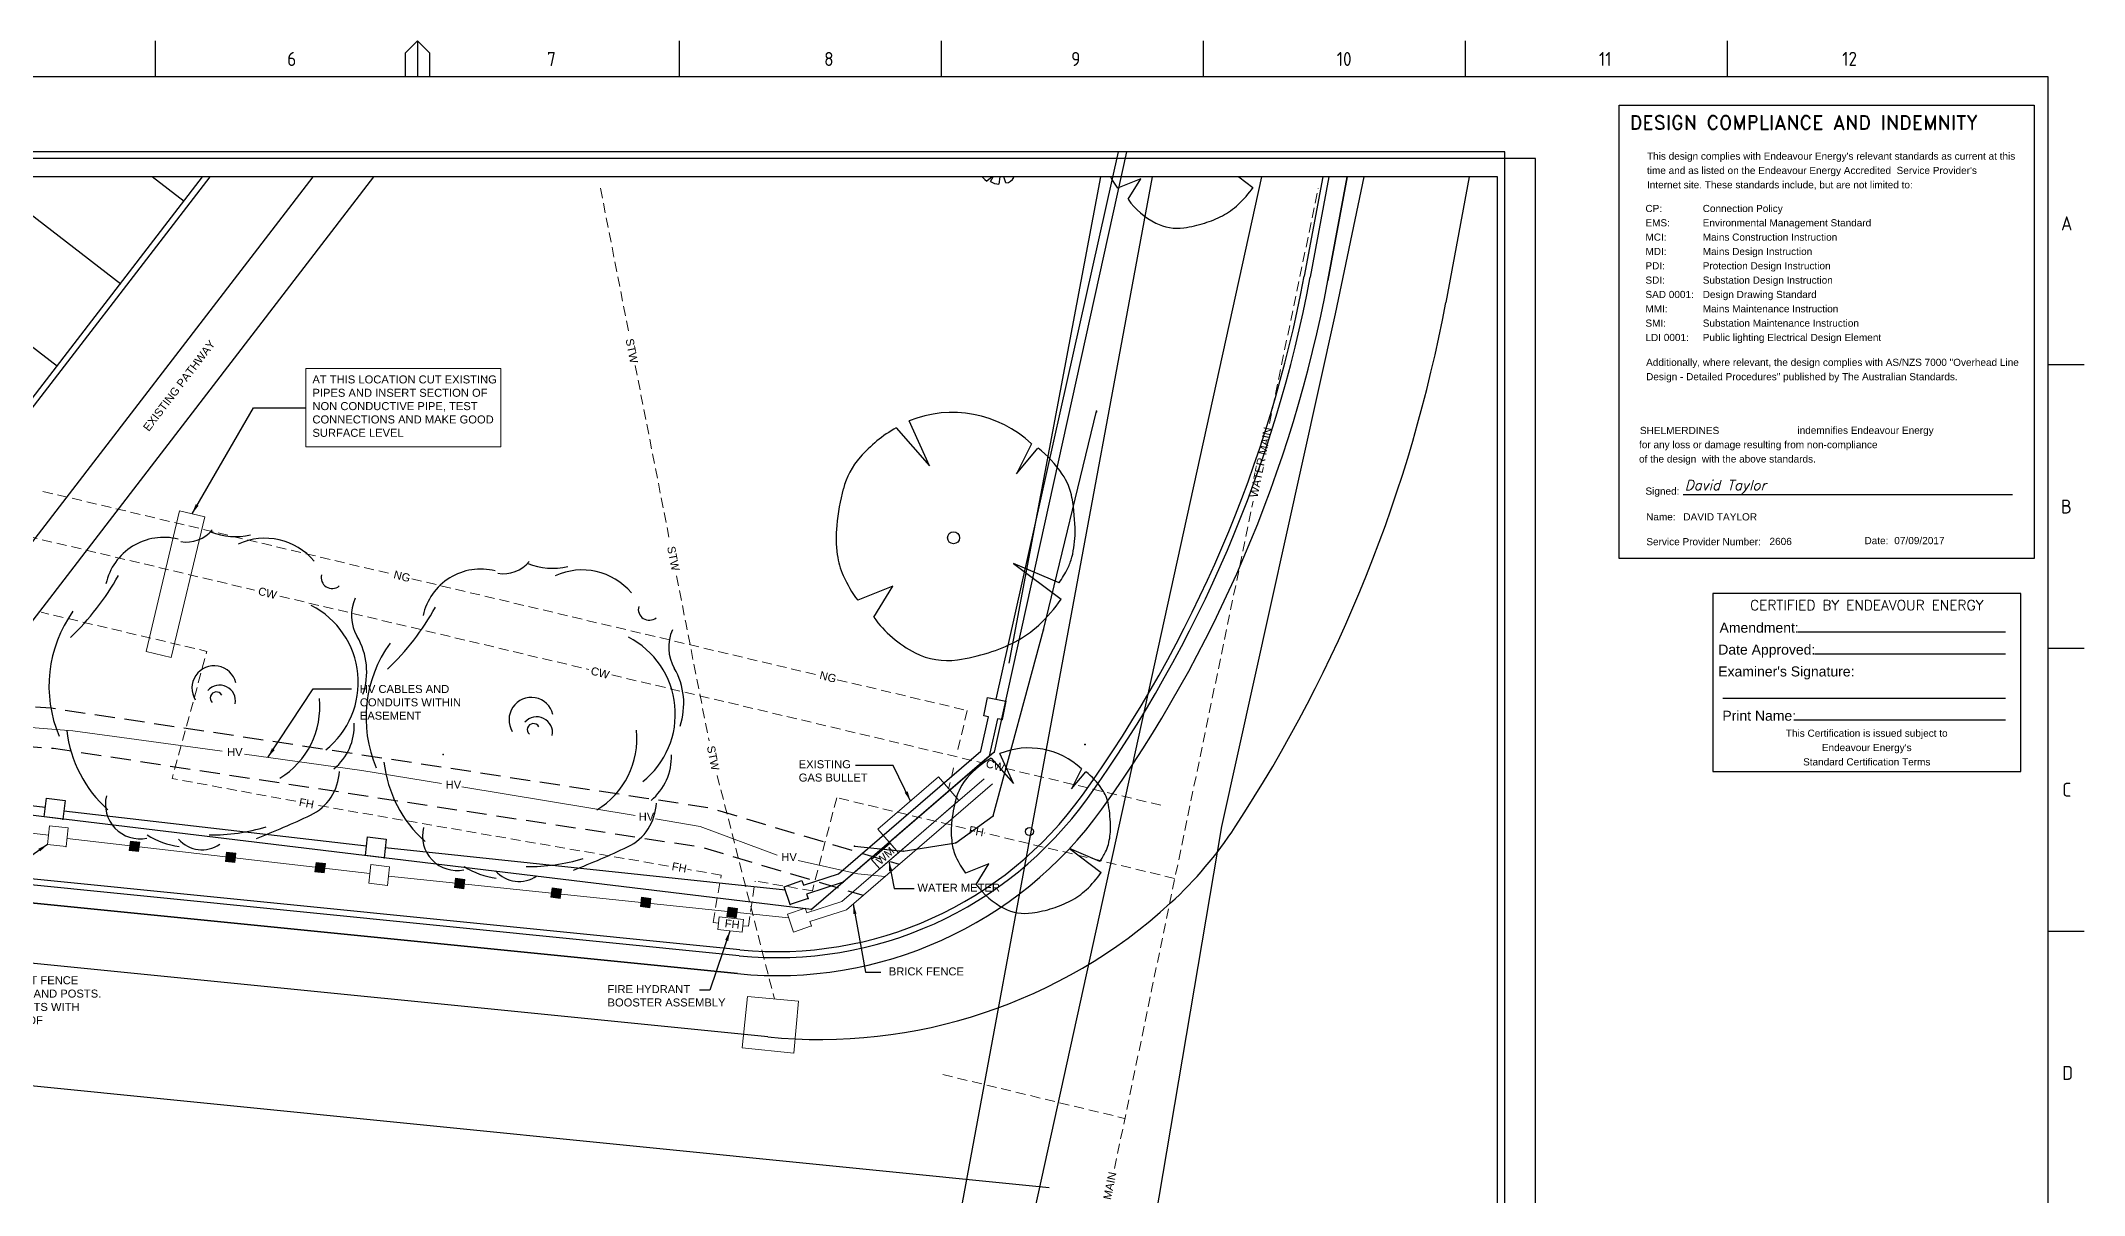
# Paper-space layout 'EE-3' of a CAD drawing. Header units: metres, sheet in millimetres. Extents: x -9 to 824, y -5 to 581.
# Drawn here: x 313 to 824, y 293 to 581 of the extents above; entities that cross this region are included whole.
import ezdxf
from ezdxf.enums import TextEntityAlignment as Align
from ezdxf.xclip import XClip

# ---------------------------------------------------------------- set-up
doc = ezdxf.new("R2010")
doc.units = ezdxf.units.M
doc.header["$XCLIPFRAME"] = 2
doc.linetypes.add('Cable New OH', pattern=[6, 4, -2])
doc.linetypes.add('DASHED', pattern=[0.75, 0.5, -0.25])
doc.layers.get('0').update_dxf_attribs({"color": 6})
for name, color, linetype in [('ARROWs_new', 7, 'Continuous'), ('NOTE 1TO1000_new', 7, 'Continuous'), ('Notes', 7, 'Continuous'), ('PLAN1_NEW', 251, 'Continuous'), ('SERVICES_NEW', 7, 'Continuous')]:
    doc.layers.add(name, color=color, linetype=linetype)
doc.styles.add('ARIAL', font='arial.ttf', dxfattribs={"height": 2})
doc.styles.add('Elec', font='romand__.ttf')
doc.styles.add('iecISOCP', font='isocp.shx')
doc.styles.add('SCRIPTC', font='scriptc')
doc.styles.get("Standard").update_dxf_attribs({"font": 'arial.ttf'})
doc.linetypes.add('IE Trench HV', pattern='A,7,-0.2,["/",Standard,S=3,R=0,X=0.6,Y=-1.4],-2.5', length=9.7)
doc.dimstyles.get("Standard").update_dxf_attribs({"dimtxt": 0.18, "dimasz": 0.18, "dimexe": 0.18, "dimexo": 0.0625, "dimgap": 0.09, "dimtad": 0, "dimtih": 1, "dimtoh": 1, "dimdec": 4, "dimzin": 0, "dimdsep": 46, "dimtxsty": 'Standard', "dimcen": 0.09, "dimadec": 0, "dimazin": 0, "dimtfac": 1, "dimtdec": 4, "dimtofl": 0, "dimtmove": 0, "dimatfit": 3, "dimfxl": 1, "dimtolj": 1, "dimtzin": 0, "dimarcsym": 0})

# ---------------------------------------------------------------- blocks, each defined once
blk = doc.blocks.new('NOTE_CERTIFIED-BY-IE')
at = {"color": 7, "linetype": 'Continuous', "lineweight": -3}
for p, q in [((21.25, 34.9), (73.15, 34.9)), ((25.46, 29.41), (73.15, 29.41)), ((2.51, 18.32), (73.15, 18.32)), ((20.45, 12.96), (73.15, 12.96))]:
    blk.add_line(p, q, dxfattribs=at)
blk.add_lwpolyline([(0, 0), (76.98, 0), (76.98, 44.52), (0, 44.52)], close=True)
at = {"color": 7, "lineweight": -3, "style": 'Elec'}
blk.add_text('CERTIFIED BY ENDEAVOUR ENERGY', height=2.52, dxfattribs=at).set_placement((38.51, 41.58), align=Align.MIDDLE_CENTER)
at = {"color": 7, "lineweight": -3}
for s, p in [('Amendment:', (1.7, 35.94)), ('Date Approved:', (1.37, 30.47)), ("Examiner's Signature:", (1.37, 25.01))]:
    blk.add_text(s, height=2.5, dxfattribs=at).set_placement(p, align=Align.MIDDLE_LEFT)
blk.add_text('Print Name:', height=2.5, dxfattribs=at).set_placement((2.4, 11.95), align=Align.BOTTOM_LEFT)
at = {"color": 7, "lineweight": -3, "insert": (38.49, 5.99), "char_height": 1.79, "attachment_point": 5, "line_spacing_factor": 1.2}
blk.add_mtext("This Certification is issued subject to \\PEndeavour Energy's \\PStandard Certification Terms", dxfattribs=at)
blk = doc.blocks.new('PLAN_NEW')
at = {"layer": 'PLAN1_NEW', "color": 251}
for p, q in [((69.633, 47.873), (54.441, 57.322)), ((42.537, 54.758), (42.537, 32.049)), ((42.537, 32.049), (42.537, 54.758)), ((55.941, 50.473), (58.595, 54.739)), ((41.037, 31.139), (41.037, 53.708)), ((42.987, 32.049), (42.987, 53.708)), ((43.137, 32.049), (43.137, 53.558)), ((73.624, 39.326), (51.332, 53.192)), ((73.624, 39.503), (51.538, 53.24)), ((58.149, 49.1), (60.802, 53.366)), ((47.687, 53.044), (65.406, 42.023)), ((37.987, 23.763), (37.987, 52.373)), ((46.117, 52.608), (64.772, 41.004)), ((60.357, 47.727), (63.01, 51.993)), ((52.553, 29.147), (52.116, 29.985)), ((51.737, 29.545), (52.553, 29.147)), ((56.501, 29.455), (55.636, 28.531)), ((55.636, 28.531), (56.703, 29.151)), ((63.015, 27.652), (62.859, 27.814)), ((62.86, 27.721), (63.015, 27.652)), ((49.57, 24.869), (18.985, 27.428)), ((63.227, 27.499), (62.81, 27.503)), ((62.863, 27.333), (63.227, 27.499)), ((63.177, 27.296), (63.02, 27.155)), ((45.891, 26.065), (45.6, 26.624)), ((45.347, 26.331), (45.891, 26.065)), ((48.523, 26.271), (47.946, 25.654)), ((47.946, 25.654), (48.658, 26.068)), ((50.933, 26.063), (73.624, 24.088)), ((53.42, 26.201), (52.649, 24.929)), ((53.049, 25.02), (53.42, 26.201)), ((56.439, 26.051), (55.654, 26.35)), ((55.654, 26.35), (56.35, 25.878)), ((73.624, 22.856), (49.57, 24.869)), ((63.301, 23.989), (63.01, 24.547)), ((46.469, 24.101), (45.955, 23.253)), ((46.221, 23.314), (46.469, 24.101)), ((48.482, 24.001), (47.959, 24.201)), ((47.959, 24.201), (48.422, 23.886)), ((62.757, 24.254), (63.301, 23.989)), ((63.879, 22.025), (63.365, 21.177)), ((47.395, 20.37), (37.426, 21.051)), ((60.423, 18.821), (47.395, 20.37)), ((69.924, 18.793), (61.273, 19.532)), ((69.937, 18.943), (61.286, 19.682)), ((61.235, 19.084), (69.886, 18.345)), ((69.886, 18.345), (61.235, 19.084)), ((73.624, 17.39), (60.423, 18.821)), ((69.63, 15.356), (60.979, 16.095))]:
    blk.add_line(p, q, dxfattribs=at)
at = {"layer": 'PLAN1_NEW', "color": 251, "flags": 128}
blk.add_lwpolyline([(0, 28.453), (73.624, 19.811)], dxfattribs=at)
at = {"layer": 'PLAN1_NEW', "color": 251}
for centre, radius in [((53.909, 27.756), 0.15), ((46.795, 25.138), 0.1)]:
    blk.add_circle(centre, radius, dxfattribs=at)
for centre, radius, start, end in [((48.294, 46.707), 3.199, 60.0055, 118.6845), ((47.571, 46.284), 3.12, 102.1187, 144.0515), ((53.555, 54.532), 6.65, 229.4742, 246.41), ((50.486, 47.257), 1.478, 351.5882, 83.3366), ((45.263, 47.334), 0.863, 81.6698, 197.3649), ((46.293, 46.184), 1.986, 153.2887, 178.0298), ((52.736, 46.914), 0.843, 176.273, 235.9372), ((45.062, 45.753), 0.781, 136.8334, 220.2629), ((48.335, 45.773), 0.558, 289.7335, 127.3987), ((53.783, 45.791), 1.637, 163.6496, 199.3577), ((49.022, 45.859), 4.358, 184.2607, 203.2722), ((48.094, 45.696), 0.153, 304.7698, 144.0733), ((48.028, 45.608), 0.396, 265.4017, 54.2412), ((50.584, 44.723), 1.61, 315.7552, 30.2768), ((64.558, 54.456), 22.278, 206.9709, 210.7611), ((47.918, 45.164), 2.074, 216.7982, 281.7003), ((48.621, 44.354), 2.16, 224.2591, 338.5326), ((46.462, 43.685), 1.219, 210.7611, 243.3386), ((51.376, 43.114), 0.274, 80.4388, 225.6225), ((46.524, 43.809), 1.357, 243.3386, 272.0997), ((47.619, 43.603), 1.414, 225.3896, 277.8189), ((50.586, 41.494), 1.049, 71.402, 125.7906), ((48.294, 38.741), 3.199, 60.0055, 118.6845), ((48.945, 43.77), 1.757, 257.0011, 305.7906), ((53.555, 46.566), 6.65, 229.4742, 246.41), ((47.571, 38.318), 3.12, 102.1187, 144.0515), ((50.486, 39.291), 1.478, 351.5882, 83.3366), ((45.263, 39.368), 0.863, 81.6698, 197.3649), ((46.293, 38.217), 1.986, 153.2887, 178.0298), ((52.736, 38.948), 0.843, 176.273, 235.9372), ((45.062, 37.787), 0.781, 136.8334, 220.2629), ((48.335, 37.807), 0.558, 289.7335, 127.3987), ((48.094, 37.73), 0.153, 304.7698, 144.0733), ((48.028, 37.641), 0.396, 265.4017, 54.2412), ((53.783, 37.825), 1.637, 163.6496, 199.3577), ((49.022, 37.893), 4.358, 184.2607, 203.2722), ((50.584, 36.757), 1.61, 315.7552, 30.2768), ((64.558, 46.49), 22.278, 206.9709, 210.7611), ((47.918, 37.198), 2.074, 216.7982, 281.7003), ((48.621, 36.388), 2.16, 224.2591, 338.5326), ((51.376, 35.148), 0.274, 80.4388, 225.6225), ((46.462, 35.719), 1.219, 210.7611, 243.3386), ((46.524, 35.842), 1.357, 243.3386, 272.0997), ((47.619, 35.636), 1.414, 225.3896, 277.8189), ((48.945, 35.804), 1.757, 257.0011, 305.7906), ((50.586, 33.527), 1.049, 71.402, 125.7906), ((52.537, 32.049), 10, 180, 239.9806), ((52.537, 32.049), 10, 180, 239.9806), ((52.537, 32.049), 9.55, 180, 239.9806), ((52.537, 32.049), 9.4, 180, 239.9806), ((54.037, 31.139), 13, 180, 228.1897), ((53.956, 27.388), 3.305, 90.4847, 103.2161), ((53.973, 25.378), 5.315, 80.4538, 90.4847), ((54.32, 27.566), 3.272, 119.779, 132.3434), ((53.633, 28.767), 1.888, 103.2161, 119.779), ((54.522, 28.64), 2.007, 54.7371, 80.4538), ((53.719, 27.504), 3.398, 35.0407, 54.7371), ((53.661, 27.365), 2.908, 131.4294, 158.6888), ((54.16, 27.807), 2.877, 322.3923, 27.8924), ((52.593, 27.782), 1.761, 158.6888, 193.9392), ((63.29, 27.508), 0.481, 153.6639, 180.4817), ((63.641, 27.302), 0.935, 132.235, 146.6772), ((46.827, 24.893), 2.203, 90.4847, 103.2161), ((46.838, 23.552), 3.544, 80.4538, 90.4847), ((55.738, 28.562), 5.001, 193.9392, 203.1044), ((63.075, 27.362), 0.214, 187.811, 254.9662), ((47.069, 25.011), 2.181, 119.779, 132.3434), ((46.611, 25.812), 1.259, 103.2161, 119.779), ((47.204, 25.727), 1.338, 54.7371, 80.4538), ((46.668, 24.97), 2.265, 35.0407, 54.7371), ((54.857, 28.187), 4.044, 203.1044, 213.2999), ((46.63, 24.877), 1.939, 131.4294, 158.6888), ((46.963, 25.172), 1.918, 322.3923, 27.8924), ((45.918, 25.155), 1.174, 158.6888, 193.9392), ((53.772, 27.474), 2.746, 213.2999, 228.478), ((53.869, 27.466), 2.946, 310.0128, 327.3712), ((54.464, 28.256), 3.789, 228.478, 241.3879), ((54.771, 26.392), 1.543, 285.943, 310.0128), ((48.014, 25.675), 3.334, 193.9392, 203.1044), ((54.442, 27.479), 2.826, 240.4605, 249.1003), ((53.932, 26.144), 1.397, 249.1003, 261.4002), ((54.1, 27.25), 2.516, 261.4002, 275.6494), ((53.874, 29.532), 4.809, 275.6494, 285.943), ((64.479, 22.935), 2.181, 119.779, 132.3434), ((47.427, 25.425), 2.696, 203.1044, 213.2999), ((64.04, 22.801), 1.939, 131.4294, 158.6888), ((46.704, 24.95), 1.831, 213.2999, 228.478), ((47.165, 25.471), 2.526, 228.478, 241.3879), ((64.044, 51.964), 32.55, 239.9806, 265.1167), ((64.044, 51.964), 32.4, 239.9806, 265.1167), ((46.768, 24.945), 1.964, 310.0128, 327.3712), ((63.328, 23.079), 1.174, 158.6888, 193.9392), ((47.15, 24.953), 1.884, 240.4605, 249.1003), ((46.811, 24.063), 0.932, 249.1003, 261.4002), ((46.922, 24.8), 1.677, 261.4002, 275.6494), ((46.772, 26.322), 3.206, 275.6494, 285.943), ((64.044, 51.964), 33, 239.9806, 265.1167), ((64.044, 51.964), 33, 239.9806, 265.1167), ((47.37, 24.228), 1.029, 285.943, 310.0128), ((65.424, 23.599), 3.334, 193.9392, 203.1044), ((64.837, 23.348), 2.696, 203.1044, 213.2999), ((64.114, 22.874), 1.831, 213.2999, 228.478), ((64.575, 23.394), 2.526, 228.478, 241.3879), ((52.037, 28.903), 10, 228.1897, 242.4968), ((64.044, 51.964), 36, 242.4968, 265.1167)]:
    blk.add_arc(centre, radius, start, end, dxfattribs=at)
blk = doc.blocks.new('SURVEY1_NEW')
at = {"layer": 'PLAN1_NEW'}
for p, q in [((29.289932, 131.751092), (16.055277, 71.763497)), ((16.102235, 73.084073), (29.028134, 130.842105)), ((17.290501, 74.818467, 49.993), (18.617374, 80.28291, 50.02)), ((16.032428, 70.16732, 49.989), (17.290501, 74.818467, 49.993)), ((15.793588, 72.666895), (15.886584, 73.127603)), ((15.886584, 73.127603), (16.347292, 73.034607)), ((15.72517, 71.782773), (15.911216, 72.643151)), ((15.911216, 72.643151), (15.793588, 72.666895)), ((16.136587, 72.597239), (15.93368, 71.658796)), ((16.254215, 72.573495), (16.136587, 72.597239)), ((16.347292, 73.034607), (16.254215, 72.573495)), ((16.055277, 71.763497), (11.490892, 67.833325)), ((12.166082, 68.718213), (15.72517, 71.782773)), ((15.93368, 71.658796), (12.281212, 68.51383)), ((11.490892, 67.833325), (-15.258035, 71.054366)), ((-7.667018, 70.378354), (-15.23233, 71.267824)), ((-7.695071, 70.145034), (-7.638965, 70.611674)), ((-7.638965, 70.611674), (-7.172326, 70.555567)), ((-7.172326, 70.555567), (-7.228432, 70.088928)), ((-7.228432, 70.088928), (-7.695071, 70.145034)), ((-7.20396, 70.292462), (0.366621, 69.419655)), ((15.099141, 69.495188, 49.95), (16.032428, 70.16732, 49.989)), ((0.33733, 69.176413), (0.393521, 69.643042)), ((0.393521, 69.643042), (0.86015, 69.586851)), ((0.86015, 69.586851), (0.803959, 69.120222)), ((13.7787, 69.290188, 49.964), (15.099141, 69.495188, 49.95)), ((0.803959, 69.120222), (0.33733, 69.176413)), ((10.835824, 68.312864), (0.833848, 69.368429)), ((12.562579, 69.40996, 50.086), (13.7787, 69.290188, 49.964)), ((10.806462, 68.39794), (11.250747, 68.551273)), ((11.250747, 68.551273), (11.289896, 68.437838)), ((11.289896, 68.437838), (12.166082, 68.718213)), ((12.281212, 68.51383), (11.366178, 68.215563)), ((10.959795, 67.953655), (10.806462, 68.39794)), ((11.403695, 68.106855), (10.959795, 67.953655)), ((11.366178, 68.215563), (11.403695, 68.106855))]:
    blk.add_line(p, q, dxfattribs=at)
for p in [(3.356951, 81.118661, 50), (18.613054, 80.262534, -9999), (18.617374, 80.28291, 50.02), (17.290501, 74.818467, 49.993), (16.254215, 72.573495, -9999), (16.347292, 73.034607, -9999), (2.284226, 71.702293, 50.162), (15.93368, 71.658796, -9999), (16.055277, 71.763497, -9999), (18.325945, 71.955357, -9999), (18.333575, 71.949334, 49.922), (-7.228432, 70.088928, -9999), (16.032428, 70.16732, 49.989), (13.599802, 69.649205, -9999), (15.099141, 69.495188, 49.95), (0.803959, 69.120222, -9999), (12.562579, 69.40996, 50.086), (13.125163, 69.240517, -9999), (13.7787, 69.290188, 49.964), (12.281212, 68.51383, -9999), (12.699056, 68.873617, -9999), (10.959795, 67.953655, -9999), (11.403695, 68.106855, -9999), (11.490892, 67.833325, -9999)]:
    blk.add_point(p, dxfattribs=at)
blk = doc.blocks.new('NOTE_DESIGN-COMPLIANCE')
blk.add_line((16, 16.01), (98.33, 16.01))
blk.add_lwpolyline([(0, 113.3), (103.74, 113.3), (103.74, 0), (0, 0)], close=True)
at = {"color": 7, "lineweight": -3, "style": 'Elec'}
blk.add_text('DESIGN COMPLIANCE AND INDEMNITY', height=3.5, dxfattribs=at).set_placement((2.6, 106.13), align=Align.BOTTOM_LEFT)
at = {"color": 7, "lineweight": -3}
for s, p in [('Signed:', (6.54, 17.75)), ('Name:', (6.71, 11.32)), ('Service Provider Number:', (6.76, 5.11)), ('Date: ', (61.29, 5.38))]:
    blk.add_text(s, height=1.79, dxfattribs=at).set_placement(p, align=Align.TOP_LEFT)
at = {"color": 7, "lineweight": -3, "char_height": 1.79, "line_spacing_factor": 1.2}
for s, insert, attachment_point in [("This design complies with Endeavour Energy's relevant standards as current at this \\Ptime and as listed on the Endeavour Energy Accredited  Service Provider's\\PInternet site. These standards include, but are not limited to:", (6.92, 92.16), 7), ('CP:^I^IConnection Policy\\PEMS:^I^IEnvironmental Management Standard\\PMCI:^I^IMains Construction Instruction\\PMDI:^I^IMains Design Instruction\\PPDI:^I^IProtection Design Instruction\\PSDI:^I^ISubstation Design Instruction\\PSAD 0001:^IDesign Drawing Standard\\PMMI:^I^IMains Maintenance Instruction\\PSMI:^I^ISubstation Maintenance Instruction\\PLDI 0001:^IPublic lighting Electrical Design Element ', (6.53, 88.36), 1), ('\\PAdditionally, where relevant, the design complies with AS/NZS 7000 "Overhead Line\\PDesign - Detailed Procedures" published by The Australian Standards.', (6.7, 53.5), 1), ('                                                         indemnifies Endeavour Energy \\Pfor any loss or damage resulting from non-compliance \\Pof the design  with the above standards.', (4.93, 32.94), 1)]:
    blk.add_mtext(s, dxfattribs=dict(at, insert=insert, attachment_point=attachment_point))
at = {"ltscale": 0.5}
for tag, p in [('COMPANYNAME', (5.15, 31.1)), ('NAME', (16, 9.52)), ('SPN', (37.54, 3.38)), ('DATE', (68.73, 3.59))]:
    blk.add_attdef(tag, p, '', height=1.8, dxfattribs=at)
blk = doc.blocks.new('A1_FRAME_TITLE')
at = {"layer": 'Notes', "linetype": 'Continuous'}
for p, q in [((342.09, 572), (342.09, 581)), ((404.6, 578), (407.6, 581)), ((404.6, 572), (404.6, 578)), ((407.6, 581), (407.6, 572)), ((407.6, 581), (410.6, 578)), ((410.6, 578), (410.6, 572)), ((473.11, 572), (473.11, 581)), ((538.62, 572), (538.62, 581)), ((604.13, 572), (604.13, 581)), ((669.64, 572), (669.64, 581)), ((735.15, 572), (735.15, 581)), ((824.27, 500.04), (815.27, 500.04)), ((815.29, 429.29), (824.27, 429.29)), ((815.27, 358.54), (824.27, 358.54))]:
    blk.add_line(p, q, dxfattribs=at)
at = {"layer": 'Notes', "color": 3, "linetype": 'Continuous'}
blk.add_line((815.29, 3.58), (815.29, 572), dxfattribs=at)
at = {"layer": 'Notes', "color": 3, "linetype": 'Continuous', "flags": 128}
blk.add_lwpolyline([(815.29, 572), (140.41, 572)], dxfattribs=at)
at = {"layer": 'Notes', "color": 7, "style": 'iecISOCP'}
for s, p in [('6', (375.05, 574.73)), ('7', (440, 574.73)), ('8', (509.28, 574.73)), ('9', (571.03, 574.73)), ('10', (637.42, 574.73)), ('11', (702.98, 574.73)), ('12', (763.79, 574.77)), ('A', (818.5, 533.67)), ('B', (818.5, 462.92)), ('C', (818.79, 392.17)), ('D', (818.79, 321.42))]:
    blk.add_text(s, height=3.5, dxfattribs=at).set_placement(p)
for tag, p in [('CAP_NO', (504.11, 41.07)), ('IE_NUM', (503.97, 35.42)), ('REF_No_1', (326.16, 29.92)), ('REF_1', (353.44, 29.92)), ('GEN_WO', (432.63, 29.37)), ('HV_SWITCH', (504.38, 29.77)), ('REF_No_2', (326.16, 23.92)), ('REF_2', (353.44, 23.92)), ('OH_WO', (432.63, 23.42)), ('UBD_REF', (503.97, 23.44)), ('REF_No_3', (326.16, 17.92)), ('REF_3', (353.44, 17.92)), ('UG_WO', (432.63, 17.66)), ('GIS_MAP_No', (503.97, 17.65)), ('REF_No_4', (326.16, 11.92)), ('REF_4', (353.44, 11.92)), ('SUB_WO', (432.63, 11.42)), ('HV_OP_DIAG', (504.24, 11.81)), ('LGA', (503.86, 5.39))]:
    blk.add_attdef(tag, p, '', height=2.5, dxfattribs=at)
at = {"layer": 'Notes', "style": 'iecISOCP'}
for tag, p in [('T1', (675.29, 37.08)), ('T2', (675.29, 31.96)), ('T3', (675.29, 26.53)), ('T4', (675.29, 21.27)), ('T5', (675.29, 15.84)), ('T6', (675.29, 10.58))]:
    blk.add_attdef(tag, text='', height=3.5, dxfattribs=at).set_placement(p, align=Align.CENTER)
at = {"layer": 'Notes', "color": 7, "style": 'iecISOCP'}
for tag, p in [('scale', (558.67, 30.88)), ('DRAWN', (558.67, 22.54)), ('DATE', (558.67, 14.49)), ('DESIGN', (596.54, 6.76))]:
    blk.add_attdef(tag, text='', height=2.5, dxfattribs=at).set_placement(p, align=Align.CENTER)
at = {"layer": 'Notes', "color": 4, "style": 'iecISOCP'}
blk.add_attdef('NUM', text='', height=7, dxfattribs=at).set_placement((783.29, 17.73), align=Align.MIDDLE_CENTER)
at = {"layer": 'Notes', "color": 1, "style": 'iecISOCP'}
blk.add_attdef('REV', text='', height=5, dxfattribs=at).set_placement((810.97, 14.71), align=Align.CENTER)
at = {"layer": 'Notes', "color": 7, "style": 'iecISOCP'}
for tag, p in [('NS', (781.63, 5.73)), ('SHTS', (796.33, 5.73))]:
    blk.add_attdef(tag, text='', height=2.5, dxfattribs=at).set_placement(p, align=Align.MIDDLE)
at = {"layer": 'Notes', "style": 'iecISOCP'}
blk.add_attdef('ExportID', (0, 0), '', height=2.5, dxfattribs=at)

psp = doc.layouts.new('EE-3')

# ---------------------------------------------------------------- hatches: boundary and pattern name
at = {"layer": 'Notes', "lineweight": 0}
h = psp.add_hatch(color=0, dxfattribs=at)
h.dxf.hatch_style = 1
h.paths.add_polyline_path([(335.85, 381.09), (338.18, 380.81), (337.9, 378.48), (335.57, 378.76)])
h = psp.add_hatch(color=0, dxfattribs=at)
h.dxf.hatch_style = 1
h.paths.add_polyline_path([(359.91, 378.32), (362.25, 378.04), (361.97, 375.71), (359.63, 375.99)])
h = psp.add_hatch(color=0, dxfattribs=at)
h.dxf.hatch_style = 1
h.paths.add_polyline_path([(382.27, 375.74), (384.6, 375.46), (384.32, 373.13), (381.99, 373.41)])
h = psp.add_hatch(color=0, dxfattribs=at)
h.dxf.hatch_style = 1
h.paths.add_polyline_path([(417.15, 371.79), (419.48, 371.51), (419.2, 369.17), (416.87, 369.45)])
h = psp.add_hatch(color=0, dxfattribs=at)
h.dxf.hatch_style = 1
h.paths.add_polyline_path([(441.25, 369.37), (443.59, 369.09), (443.3, 366.75), (440.97, 367.03)])
h = psp.add_hatch(color=0, dxfattribs=at)
h.dxf.hatch_style = 1
h.paths.add_polyline_path([(463.64, 367.04), (465.97, 366.76), (465.69, 364.43), (463.36, 364.71)])
h = psp.add_hatch(color=0, dxfattribs=at)
h.dxf.hatch_style = 1
h.paths.add_polyline_path([(485.25, 364.55), (487.58, 364.27), (487.3, 361.94), (484.97, 362.22)])

# ---------------------------------------------------------------- linework, layer by layer
at = {"layer": 'NOTE 1TO1000_new', "lineweight": -3, "ltscale": 0.8}
psp.add_lwpolyline([(17.07, 113.02), (687.15, 113.02), (687.15, 551.62), (17.07, 551.62)], close=True, dxfattribs=at)
at = {"layer": 'Notes', "color": 0, "lineweight": 0}
for p, q in [((513.71, 365.98), (549.3, 396.63)), ((514.86, 363.94), (551.38, 395.39)), ((315.1, 380.25), (315.66, 384.92)), ((315.66, 384.92), (320.32, 384.36)), ((320.32, 384.36), (319.76, 379.69)), ((319.76, 379.69), (315.1, 380.25)), ((395.42, 370.57), (395.98, 375.23)), ((395.98, 375.23), (400.65, 374.67)), ((400.65, 374.67), (400.09, 370)), ((400.09, 370), (395.42, 370.57)), ((500.11, 362.78), (504.56, 364.31)), ((501.65, 358.34), (500.11, 362.78)), ((504.56, 364.31), (504.95, 363.18)), ((504.95, 363.18), (513.71, 365.98)), ((505.71, 360.96), (514.86, 363.94)), ((506.08, 359.87), (501.65, 358.34)), ((505.71, 360.96), (506.08, 359.87))]:
    psp.add_line(p, q, dxfattribs=at)
at = {"layer": 'Notes', "color": 7, "lineweight": 0}
for points in [[(379.7, 479.56), (428.45, 479.56), (428.45, 499.17), (379.7, 499.17)], [(339.77, 428.41), (346.08, 426.91), (354.43, 462.13), (348.11, 463.63)], [(523.18, 374.14), (527.83, 378.14), (525.76, 380.54), (521.12, 376.51)], [(482.71, 359.02), (488.8, 358.35), (489.15, 361.5), (483.06, 362.17)]]:
    psp.add_lwpolyline(points, close=True, dxfattribs=at)
at = {"layer": 'Notes', "linetype": 'DASHED', "ltscale": 10, "flags": 128}
for points in [[(208.72, 403.19), (274.37, 417.3), (315.96, 414.35), (370.46, 406.19), (414.28, 399.52), (464.18, 391.92), (480.42, 389.44), (528.05, 375.29)], [(205.34, 392.31), (242.8, 400.32), (275.07, 407.22), (316.65, 404.28), (419.98, 388.53), (478.24, 379.66), (519.04, 367.54)]]:
    psp.add_lwpolyline(points, dxfattribs=at)
at = {"layer": 'Notes', "color": 0, "lineweight": 0, "flags": 128}
for points in [[(305.67, 409.88), (321.42, 408.66), (358.78, 403.53)], [(364.36, 402.77), (393.67, 398.74), (413.65, 395.45)], [(418.73, 394.61), (462.01, 387.49)], [(467.09, 386.62), (478.25, 384.72), (497.54, 377.57)], [(502.77, 376.26), (517.67, 372.9), (524.49, 372.23)]]:
    psp.add_lwpolyline(points, dxfattribs=at)
at = {"layer": 'Notes', "color": 0, "lineweight": 0}
psp.add_lwpolyline([(527.83, 378.14), (542.96, 391.18), (537.86, 397.1), (522.72, 384.07)], close=True, dxfattribs=at)
at = {"layer": 'Notes', "color": 7, "linetype": 'IE Trench HV', "lineweight": 0, "flags": 128}
for points in [[(239.72, 391.48), (315.38, 382.59)], [(320.01, 381.73), (395.71, 373)], [(400.37, 372.34), (500.41, 361.93)]]:
    psp.add_lwpolyline(points, dxfattribs=at)
at = {"layer": 'Notes', "color": 0, "lineweight": 0, "flags": 128}
for points in [[(335.85, 381.09), (338.18, 380.81), (337.9, 378.48), (335.57, 378.76)], [(359.91, 378.32), (362.25, 378.04), (361.97, 375.71), (359.63, 375.99)], [(382.27, 375.74), (384.6, 375.46), (384.32, 373.13), (381.99, 373.41)], [(417.15, 371.79), (419.48, 371.51), (419.2, 369.17), (416.87, 369.45)], [(441.25, 369.37), (443.59, 369.09), (443.3, 366.75), (440.97, 367.03)], [(463.64, 367.04), (465.97, 366.76), (465.69, 364.43), (463.36, 364.71)], [(485.25, 364.55), (487.58, 364.27), (487.3, 361.94), (484.97, 362.22)]]:
    psp.add_lwpolyline(points, close=True, dxfattribs=at)
at = {"layer": 'Notes', "color": 0, "lineweight": 0}
for p in [(319.76, 379.69, -99990), (400.09, 370, -99990), (506.08, 359.87, -99990)]:
    psp.add_point(p, dxfattribs=at)
at = {"layer": 'SERVICES_NEW', "linetype": 'DASHED', "lineweight": 0, "ltscale": 5}
for p, q in [((512.57, 421.39), (545.05, 413.69)), ((545.05, 413.69), (542.73, 403.92)), ((541.66, 399.4), (540.41, 394.14)), ((481.51, 360.76), (483.55, 372.56)), ((490.36, 359.79), (492.03, 371.1)), ((481.51, 360.76), (482.88, 360.61)), ((490.36, 359.79), (488.97, 359.94)), ((538.98, 322.74), (584.4, 311.8))]:
    psp.add_line(p, q, dxfattribs=at)
at = {"layer": 'SERVICES_NEW', "linetype": 'DASHED', "lineweight": 0, "ltscale": 5, "flags": 128}
for points in [[(453.36, 544.17), (460.56, 507.54)], [(620.58, 485.42), (623.1, 497.53), (632.8, 544.17)], [(462.05, 499.93), (470.71, 455.85)], [(262.71, 468.49), (366.9, 443.77)], [(314, 468.45), (400.67, 447.91)], [(581.88, 299.31), (591.24, 344.27), (616.55, 466.02)], [(406.19, 446.6), (507.56, 422.58)], [(472.39, 447.33), (474.67, 435.68), (480.5, 406.16)], [(373.2, 442.28), (450.49, 423.94)], [(377.17, 391.03), (346.26, 396.71), (354.98, 428.47), (313.52, 438.26)], [(456.21, 422.59), (549.14, 400.54)], [(554.51, 399.27), (593.71, 389.97)], [(482.54, 397.5), (496.86, 341.59)], [(470.35, 374.84), (386.05, 389.4), (382.02, 390.14)], [(596.9, 371.76), (549.34, 383.11)]]:
    psp.add_lwpolyline(points, dxfattribs=at)
at = {"layer": 'SERVICES_NEW', "linetype": 'DASHED', "lineweight": 0, "ltscale": 5}
for points in [[(544.64, 384.23), (512.42, 391.92), (506.34, 368.63), (492.03, 371.1)], [(483.55, 372.56), (475.13, 374.02)]]:
    psp.add_lwpolyline(points, dxfattribs=at)
at = {"layer": 'SERVICES_NEW', "linetype": 'Continuous', "lineweight": 0, "ltscale": 5, "flags": 128}
psp.add_lwpolyline([(490.11, 342.21), (502.89, 341.04), (501.71, 328.09), (488.77, 329.45)], close=True, dxfattribs=at)

# ---------------------------------------------------------------- block references
at = {"layer": 'Notes'}
for name, p in [('A1_FRAME_TITLE', (0, 0)), ('NOTE_CERTIFIED-BY-IE', (731.43, 398.45))]:
    psp.add_blockref(name, p, dxfattribs=at)
at = {"layer": 'Notes', "color": 0, "lineweight": -3}
psp.add_blockref('NOTE_DESIGN-COMPLIANCE', (708.07, 451.67), dxfattribs=at).add_auto_attribs({'DATE': '07/09/2017', 'SPN': '2606', 'NAME': 'DAVID TAYLOR', 'COMPANYNAME': 'SHELMERDINES'})
at = {"layer": 'PLAN1_NEW', "linetype": 'Continuous'}
ref = psp.add_blockref('SURVEY1_NEW', (391.23, -314.32), dxfattribs=dict(at, xscale=10, yscale=10, zscale=10))
XClip(ref).set_block_clipping_path([(-37.1219131708, 43.7643527072), (28.8260107588, 86.7640119167)])
at = {"layer": 'PLAN1_NEW'}
ref = psp.add_blockref('PLAN_NEW', (764.24, -107.15), dxfattribs=dict(at, xscale=10.00000000000001, yscale=10.00000000000001, zscale=10.00000000000001, rotation=84.29635186861691))
XClip(ref).set_block_clipping_path([(15.1748607885, 76.0947720853), (21.6889481274, 10.8740529725), (64.2352491114, 15.123474388), (57.7211617725, 80.3441935008)])

# ---------------------------------------------------------------- texts
at = {"layer": 'NOTE 1TO1000_new', "lineweight": -3, "ltscale": 0.8, "char_height": 2, "width": 73.3513, "attachment_point": 1}
for insert in [(360.02, 404.32, -502.53), (414.66, 396.19, -502.53), (462.92, 388.21, -2.52), (498.58, 378.09, -2.89)]:
    psp.add_mtext('HV', dxfattribs=dict(at, insert=insert))
at = {"layer": 'Notes', "color": 7, "style": 'SCRIPTC'}
psp.add_text('David Taylor', height=2.5, dxfattribs=at).set_placement((724.42, 471.28), align=Align.TOP_LEFT)
at = {"layer": 'Notes', "color": 7, "linetype": 'Cable New OH', "lineweight": 0, "char_height": 2, "width": 30.116, "attachment_point": 1, "style": 'ARIAL'}
for s, insert, rotation in [('EXISTING PATHWAY', (338.86, 484.48), 52.7002), ('WM', (522.01, 376.51), 41.0038), ('FH', (484.56, 361.54), 353.7367)]:
    psp.add_mtext(s, dxfattribs=dict(at, insert=insert, rotation=rotation))
at = {"layer": 'Notes', "color": 7, "linetype": 'Cable New OH', "lineweight": 0, "char_height": 2, "attachment_point": 1, "style": 'ARIAL'}
for s, insert, width in [('AT THIS LOCATION CUT EXISTING PIPES AND INSERT SECTION OF NON CONDUCTIVE PIPE, TEST CONNECTIONS AND MAKE GOOD SURFACE LEVEL', (381.36, 497.42), 48.0904), ('HV CABLES AND CONDUITS WITHIN EASEMENT', (393.21, 420.08), 30.116), ('EXISTING\\PGAS BULLET', (502.93, 401.28), 30.116), ('WATER METER', (532.6, 370.44), 30.116), ('BRICK FENCE', (525.45, 349.52), 30.116), ('EXISTING BRICK POST FENCE WITH METAL PANELS AND POSTS. REPLACE METAL POSTS WITH TIMBER WITHIN 10m OF SUBSTATION', (281.84, 347.31), 48.0904), ('FIRE HYDRANT BOOSTER ASSEMBLY', (455.13, 345.09), 30.116)]:
    psp.add_mtext(s, dxfattribs=dict(at, insert=insert, width=width))
at = {"layer": 'SERVICES_NEW', "linetype": 'DASHED', "lineweight": 0, "ltscale": 5, "char_height": 2, "width": 73.3513, "attachment_point": 1}
for s, insert, rotation in [('STW', (461.6, 506.8), 280.9792), ('WATER MAIN', (615.65, 467.17), 78.408), ('STW', (471.98, 454.92), 280.9792), ('CW', (368.11, 444.61), 345.5053), ('NG', (401.99, 448.73), 345.5053), ('CW', (451.27, 424.68), 345.5053), ('NG', (508.48, 423.59), 345.5053), ('STW', (481.92, 405.07), 280.9792), ('CW', (550.04, 401.51), 345.5053), ('FH', (378.24, 391.85), 349.1651), ('FH', (545.7, 384.89), 349.1651), ('FH', (471.43, 375.83), 349.1651), ('WATER MAIN', (576.82, 281.11), 78.408)]:
    psp.add_mtext(s, dxfattribs=dict(at, insert=insert, rotation=rotation))

# ---------------------------------------------------------------- leaders
at = {"layer": 'ARROWs_new', "lineweight": -3}
for points in [[(351.27, 462.88), (366.61, 489.36), (379.7, 489.36)], [(370.2, 401.96), (381.54, 419.14), (391.13, 419.14)], [(530.88, 391.09), (526.52, 400), (517.08, 400)], [(315.1, 380.25), (266.27, 346.13)], [(525.43, 376.07), (526.81, 369.2), (531.76, 369.2)], [(516.52, 365.37), (519.65, 348.29), (523.42, 348.29)], [(485.71, 358.6), (480.72, 343.86), (478.12, 343.86)]]:
    psp.add_leader(points, dimstyle='Standard', override={"dimasz": 2.5, "dimarcsym": 1}, dxfattribs=at)

doc.saveas('drawing.dxf')
